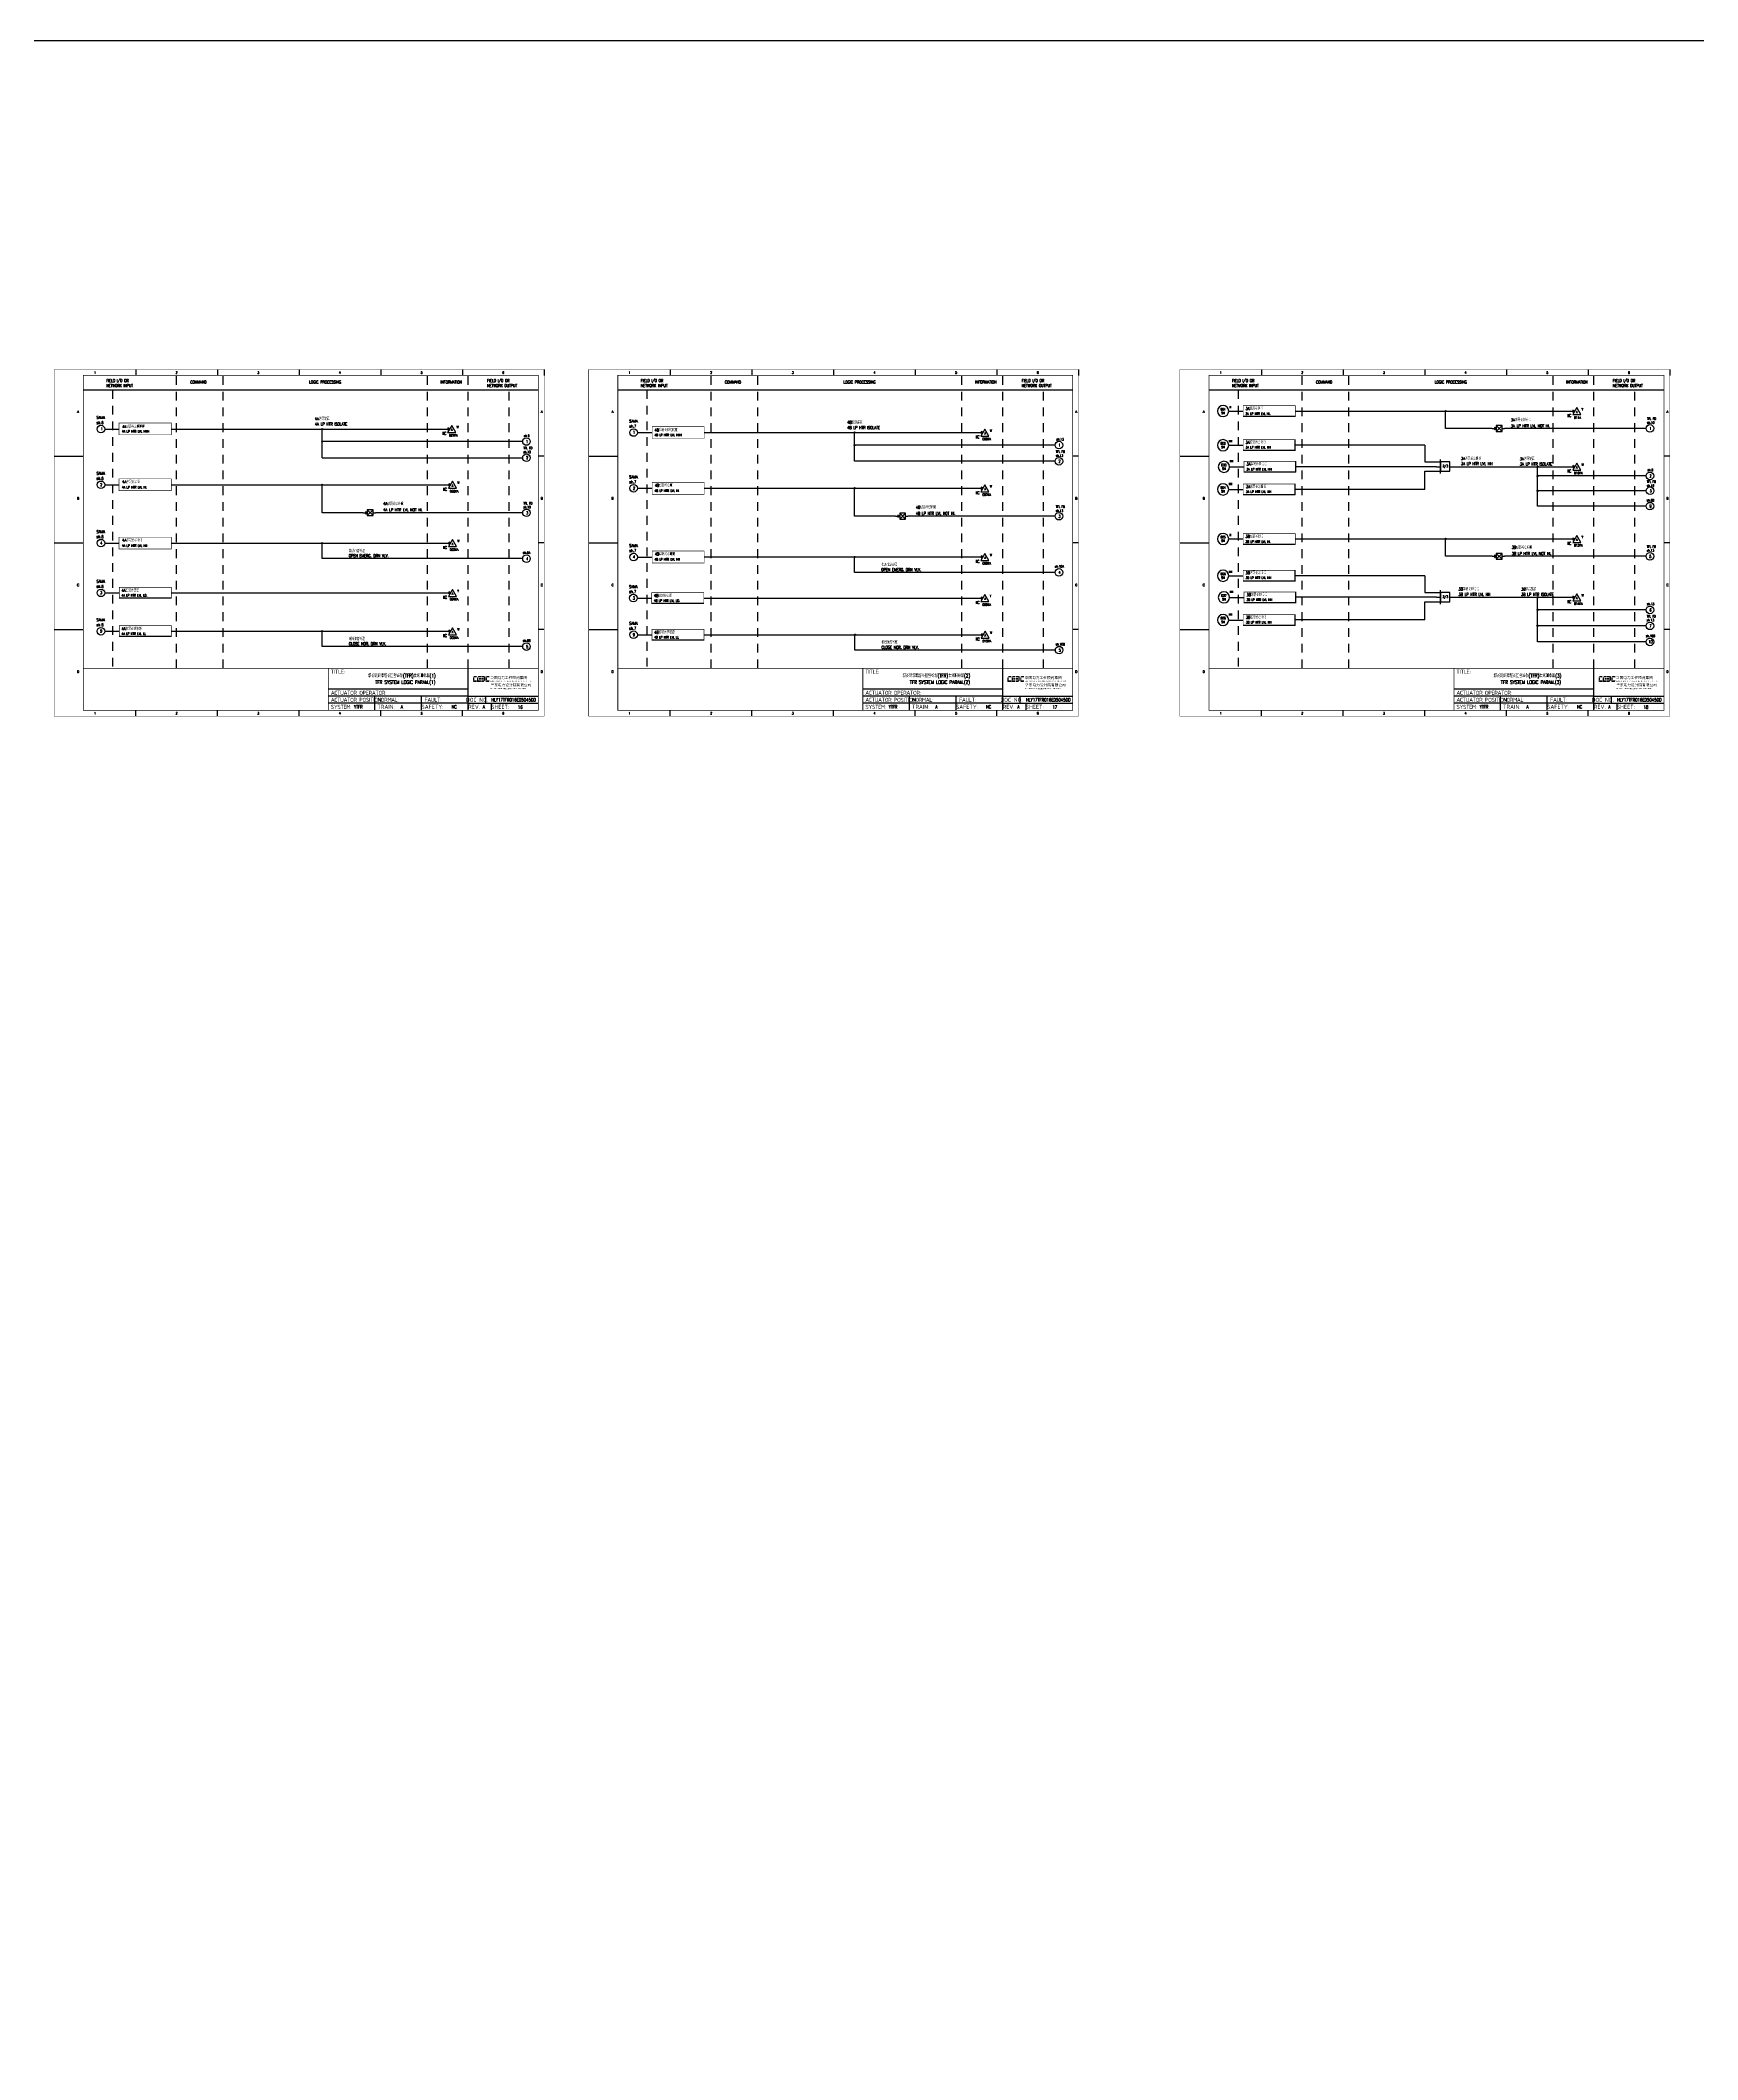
# Model space of a CAD drawing. Header units: millimetres. Extents: x 5560 to 16471, y 4607 to 8234.
# Drawn here: x 12106 to 13526, y 6338 to 8068 of the extents above; entities that cross this region are included whole.
import ezdxf
from ezdxf.enums import TextEntityAlignment as Align

# ---------------------------------------------------------------- set-up
doc = ezdxf.new("R2010")
doc.units = ezdxf.units.MM
doc.linetypes.add('DASHED', pattern=[0.75, 0.5, -0.25])
doc.linetypes.add('JIS_02_0.7', pattern=[1.35, 0.75, -0.6])
for name, color, linetype in [('BLOCK', 7, 'Continuous'), ('BORDER', 1, 'Continuous'), ('INSTRUMENT', 4, 'Continuous'), ('MLINE', 6, 'Continuous'), ('TITLE', 1, 'Continuous'), ('TK', 7, 'Continuous'), ('图框_外框线', 7, 'Continuous'), ('图框_标题栏文字', 6, 'Continuous')]:
    doc.layers.add(name, color=color, linetype=linetype)
doc.styles.add('DANIEL', font='COMPLEX', dxfattribs={"width": 0.7, "bigfont": 'GVFS'})
doc.styles.add('ecepdi', font='simhei.ttf', dxfattribs={"width": 0.9})
doc.styles.get("Standard").update_dxf_attribs({"font": 'romans.shx', "width": 0.7, "bigfont": '@0hztxta.shx'})
doc.styles.add('工程字', font='gbenor.shx', dxfattribs={"bigfont": 'gbcbig.shx'})

# ---------------------------------------------------------------- blocks, each defined once
blk = doc.blocks.new('INS00')
at = {"layer": 'INSTRUMENT', "color": 0}
blk.add_lwpolyline([(6, 0, 1), (-6, 0, 1)], format="xyb", close=True, dxfattribs=at)
at = {"layer": 'INSTRUMENT', "flags": 1}
for tag, p in [('INSNAM', (0, 9)), ('INSDGN', (0, -9)), ('INSSUP', (0, -15)), ('INSMAN', (0, -18)), ('INSREM', (0, -21)), ('INSTYP', (0, -12))]:
    blk.add_attdef(tag, text='', height=3, dxfattribs=at).set_placement(p, align=Align.TOP_CENTER)
at = {"layer": 'INSTRUMENT', "width": 0.7}
for tag, p in [('INSIDE', (0, 2)), ('INSSYS', (0, -2))]:
    blk.add_attdef(tag, text='', height=2.5, dxfattribs=at).set_placement(p, align=Align.MIDDLE)
for tag, p in [('INSHH', (6, 3.5)), ('INSL', (6, -3)), ('INSLL', (6, -6))]:
    blk.add_attdef(tag, p, '', height=2.5, dxfattribs=at)
at = {"layer": 'INSTRUMENT', "linetype": 'DASHED', "width": 0.7}
blk.add_attdef('INSH', (6, 0.5), '', height=2.5, dxfattribs=at)
blk = doc.blocks.new('A$C1E0003F3')
h = blk.add_hatch(color=152)
edge = h.paths.add_edge_path()
edge.add_ellipse((5.2, 4.4), major_axis=(0, 0.211), ratio=0.769231, start_angle=-90, end_angle=0)
edge.add_line((5.2, 4.6), (3.2, 4.6))
edge.add_line((3.2, 4.6), (2.1, 3.4))
edge.add_line((2.1, 3.4), (5.3, 3.4))
edge.add_line((5.3, 3.4), (5.3, 4.4))
h.paths.add_polyline_path([(3.2, 3.2), (2.1, 3.2), (2.1, -0.4), (3.2, 0.9)])
edge = h.paths.add_edge_path()
edge.add_line((5.3, 0.8), (3.3, 0.8))
edge.add_line((3.3, 0.8), (2.1, -0.5))
edge.add_line((2.1, -0.5), (5.2, -0.5))
edge.add_ellipse((5.2, -0.3), major_axis=(0, 0.211), ratio=0.769231, start_angle=180, end_angle=270)
edge.add_line((5.3, -0.3), (5.3, 0.8))
h = blk.add_hatch(color=152)
edge = h.paths.add_edge_path()
edge.add_ellipse((8.8, 4.4), major_axis=(0, 0.211), ratio=0.769231, start_angle=-90, end_angle=0)
edge.add_line((8.8, 4.6), (6.8, 4.6))
edge.add_line((6.8, 4.6), (5.7, 3.4))
edge.add_line((5.7, 3.4), (8.9, 3.4))
edge.add_line((8.9, 3.4), (8.9, 4.4))
h.paths.add_polyline_path([(6.8, 3.2), (5.7, 3.2), (5.7, -0.4), (6.8, 0.9)])
edge = h.paths.add_edge_path()
edge.add_ellipse((8.8, 2.5), major_axis=(0, 0.211), ratio=0.769231, start_angle=-90, end_angle=0)
edge.add_line((8.8, 2.7), (7.2, 2.7))
edge.add_line((7.2, 2.7), (7.2, 1.4))
edge.add_line((7.2, 1.4), (8.8, 1.4))
edge.add_ellipse((8.8, 1.7), major_axis=(0, 0.211), ratio=0.769231, start_angle=180, end_angle=270)
edge.add_line((8.9, 1.7), (8.9, 2.5))
edge = h.paths.add_edge_path()
edge.add_line((8.9, 0.8), (6.9, 0.8))
edge.add_line((6.9, 0.8), (5.7, -0.5))
edge.add_line((5.7, -0.5), (8.8, -0.5))
edge.add_ellipse((8.8, -0.3), major_axis=(0, 0.211), ratio=0.769231, start_angle=180, end_angle=270)
edge.add_line((8.9, -0.3), (8.9, 0.8))
h = blk.add_hatch(color=1)
edge = h.paths.add_edge_path()
edge.add_line((12.5, 4.6), (9.5, 4.6))
edge.add_ellipse((9.5, 4.4), major_axis=(0, 0.211), ratio=0.769231, start_angle=0, end_angle=90)
edge.add_line((9.3, 4.4), (9.3, 3.4))
edge.add_line((9.3, 3.4), (11.3, 3.4))
edge.add_line((11.3, 3.4), (12.5, 4.6))
h.paths.add_polyline_path([(12.6, 4.6), (11.4, 3.2), (11.4, 0.9), (12.6, 0.9)])
edge = h.paths.add_edge_path()
edge.add_line((11, 2.7), (9.5, 2.7))
edge.add_ellipse((9.5, 2.5), major_axis=(0, 0.211), ratio=0.769231, start_angle=0, end_angle=90)
edge.add_line((9.3, 2.5), (9.3, 1.7))
edge.add_ellipse((9.5, 1.7), major_axis=(0, 0.211), ratio=0.769231, start_angle=90, end_angle=180)
edge.add_line((9.5, 1.4), (11, 1.4))
edge.add_line((11, 1.4), (11, 2.7))
h = blk.add_hatch(color=1)
edge = h.paths.add_edge_path()
edge.add_line((12.6, 0.8), (9.3, 0.8))
edge.add_line((9.3, 0.8), (9.3, -0.3))
edge.add_ellipse((9.5, -0.3), major_axis=(0, 0.211), ratio=0.769231, start_angle=90, end_angle=180)
edge.add_line((9.5, -0.5), (11.4, -0.5))
edge.add_line((11.4, -0.5), (12.6, 0.8))
h = blk.add_hatch(color=152)
edge = h.paths.add_edge_path()
edge.add_ellipse((16.1, 4.4), major_axis=(0, 0.211), ratio=0.769231, start_angle=-90, end_angle=0)
edge.add_line((16.1, 4.6), (14.1, 4.6))
edge.add_line((14.1, 4.6), (13, 3.4))
edge.add_line((13, 3.4), (16.3, 3.4))
edge.add_line((16.3, 3.4), (16.3, 4.4))
h.paths.add_polyline_path([(14.1, 3.2), (13, 3.2), (13, -0.4), (14.1, 0.9)])
edge = h.paths.add_edge_path()
edge.add_line((16.3, 0.8), (14.2, 0.8))
edge.add_line((14.2, 0.8), (13, -0.5))
edge.add_line((13, -0.5), (16, -0.5))
edge.add_ellipse((16, -0.1), major_axis=(0, 0.316), ratio=0.769231, start_angle=180, end_angle=270)
edge.add_line((16.3, -0.1), (16.3, 0.8))
at = {"layer": 'TITLE', "color": 7, "style": 'ecepdi'}
for s, p in [('中', (16.9, 1.9)), ('国', (20.1, 2)), ('电', (23.2, 2)), ('力', (26.4, 2)), ('工', (29.5, 1.9)), ('程', (32.7, 2)), ('顾', (35.9, 2)), ('问', (39.1, 1.9)), ('集', (42.3, 2)), ('团', (45.4, 2)), ('华', (17.2, -4.3)), ('东', (20.4, -4.3)), ('电', (23.6, -4.3)), ('力', (26.7, -4.3)), ('设', (29.9, -4.3)), ('计', (33.1, -4.3)), ('院', (36.3, -4.3)), ('有', (39.4, -4.3)), ('限', (42.6, -4.3)), ('公', (45.8, -4.4)), ('司', (48.9, -4.3))]:
    blk.add_text(s, height=2.2, dxfattribs=at).set_placement(p)
at = {"layer": 'TITLE', "color": 7, "style": 'ecepdi', "width": 0.975}
for s, p in [('E', (17.6, 0)), ('A', (18.3, 0)), ('S', (19, 0)), ('T', (19.7, 0)), ('C', (21.1, 0.1)), ('H', (21.8, 0.1)), ('I', (22.5, 0.1)), ('N', (23.2, 0.1)), ('A', (23.9, 0.1)), ('E', (25.4, 0.1)), ('L', (26.1, 0.1)), ('E', (26.8, 0.1)), ('C', (27.5, 0.1)), ('T', (28.2, 0.1)), ('R', (28.9, 0.1)), ('I', (29.6, 0.1)), ('C', (30.3, 0.1)), ('P', (31.6, 0.1)), ('O', (32.3, 0.1)), ('W', (33, 0.1)), ('E', (33.7, 0.1)), ('R', (34.4, 0.1)), ('D', (35.8, 0.1)), ('E', (36.5, 0.1)), ('S', (37.2, 0.1)), ('I', (37.9, 0.1)), ('G', (38.7, 0.1)), ('N', (39.4, 0.1)), ('I', (40.7, 0.1)), ('N', (41.4, 0.1)), ('S', (42.1, 0.1)), ('T', (42.8, 0.1)), ('I', (43.5, 0.1)), ('T', (44.2, 0.1)), ('U', (44.9, 0.1)), ('T', (45.6, 0.1)), ('E', (46.3, 0.1)), ('C', (47.8, 0.1)), ('O', (48.5, 0.1)), ('L', (50.6, 0.1)), ('T', (51.3, 0.1)), ('D', (52, 0.1)), ('OF', (18, -6.2)), ('O', (17.7, -6.2)), ('F', (18.4, -6.2)), ('C', (19.8, -6.2)), ('H', (20.5, -6.2)), ('I', (21.2, -6.2)), ('N', (21.9, -6.2)), ('A', (22.6, -6.2)), ('P', (24, -6.2)), ('O', (24.7, -6.2)), ('W', (25.4, -6.2)), ('E', (26.1, -6.2)), ('R', (26.8, -6.2)), ('E', (28.2, -6.2)), ('N', (28.9, -6.3)), ('G', (29.6, -6.3)), ('I', (30.3, -6.3)), ('N', (31, -6.3)), ('E', (31.7, -6.3)), ('E', (32.4, -6.3)), ('R', (33.1, -6.2)), ('I', (33.8, -6.2)), ('N', (34.5, -6.3)), ('G', (35.2, -6.2)), ('C', (36.6, -6.2)), ('O', (37.3, -6.2)), ('N', (38, -6.2)), ('S', (38.7, -6.2)), ('U', (39.4, -6.2)), ('L', (40.1, -6.2)), ('T', (40.8, -6.2)), ('I', (41.5, -6.2)), ('N', (42.2, -6.2)), ('G', (42.9, -6.2)), ('G', (44.3, -6.2)), ('R', (45, -6.2)), ('O', (45.7, -6.2)), ('U', (46.4, -6.2)), ('P', (47.1, -6.2)), ('.', (49.2, 0.1)), (',', (49.9, 0.1)), ('.', (52.7, 0.1))]:
    blk.add_text(s, height=1, dxfattribs=at).set_placement(p, align=Align.MIDDLE_CENTER)
blk = doc.blocks.new('A$C57484896')
for p, q in [((70, 297), (70, 292)), ((140, 297), (140, 292)), ((210, 297), (210, 292)), ((280, 297), (280, 292)), ((350, 297), (350, 292)), ((420, 297), (420, 292)), ((0, 222.8), (25, 222.8)), ((420, 222.8), (415, 222.8)), ((0, 148.5), (25, 148.5)), ((420, 148.5), (415, 148.5)), ((0, 74.2), (25, 74.2)), ((420, 74.2), (415, 74.2)), ((70, 0), (70, 5)), ((140, 0), (140, 5)), ((210, 0), (210, 5)), ((280, 0), (280, 5)), ((350, 0), (350, 5))]:
    blk.add_line(p, q)
at = {"layer": 'MLINE'}
blk.add_line((25, 279.6), (415, 279.6), dxfattribs=at)
at = {"layer": 'MLINE', "linetype": 'JIS_02_0.7', "ltscale": 10}
for p, q in [((50, 279.6), (50, 41)), ((105, 41), (105, 292)), ((145, 41), (145, 292)), ((320, 41), (320, 292)), ((355, 41), (355, 292)), ((390, 41), (390, 279.6))]:
    blk.add_line(p, q, dxfattribs=at)
at = {"layer": '图框_外框线'}
for p, q in [((355, 5), (355, 41)), ((355, 23), (235, 23)), ((355, 17), (235, 17)), ((355, 11), (235, 11)), ((355, 11), (235, 11)), ((275, 11), (275, 17)), ((275, 5), (275, 11)), ((315, 11), (315, 17)), ((315, 5), (315, 11)), ((355, 17), (415, 17)), ((355, 11), (415, 11)), ((370, 11), (370, 17)), ((375, 5), (375, 11))]:
    blk.add_line(p, q, dxfattribs=at)
for points, const_width in [([(0, 0), (420, 0), (420, 297), (0, 297)], 0.3), ([(25, 5), (415, 5), (415, 292), (25, 292)], 0.6)]:
    blk.add_lwpolyline(points, close=True, dxfattribs=dict(at, const_width=const_width))
at = {"layer": '图框_外框线', "const_width": 0.6}
blk.add_lwpolyline([(235, 41), (25, 41)], dxfattribs=at)
at = {"layer": '图框_外框线'}
blk.add_lwpolyline([(415, 41, 0.6, 0.6, 0), (235, 41, 0.6, 0.6, 0), (235, 5, 0, 0, 0)], format="xyseb", dxfattribs=at)
blk.add_blockref('A$C1E0003F3', (356.9, 29.9))
at = {"layer": 'MLINE', "char_height": 2.5, "width": 31.896, "attachment_point": 1}
for s, insert in [('FIELD I/O OR', (44.7, 288.9)), ('NETWORK INPUT', (44.7, 284.6)), ('COMMAND', (116.7, 287.6)), ('LOGIC PROCESSING', (218.5, 287.6)), ('INFORMATION', (331.2, 287.6)), ('FIELD I/O OR', (371.2, 288.9)), ('NETWORK OUTPUT', (371.2, 284.6))]:
    blk.add_mtext(s, dxfattribs=dict(at, insert=insert))
at = {"layer": 'TK', "color": 3}
for s, p in [('1', (35, 294.5)), ('2', (105, 294.5)), ('3', (175, 294.5)), ('4', (245, 294.5)), ('5', (315, 294.5)), ('6', (385, 294.5)), ('1', (35, 2.5)), ('2', (105, 2.5)), ('3', (175, 2.5)), ('4', (245, 2.5)), ('5', (315, 2.5)), ('6', (385, 2.5))]:
    blk.add_text(s, height=2, dxfattribs=at).set_placement(p, align=Align.MIDDLE)
for s, p in [('A', (20.5, 259.9)), ('A', (418, 259.9)), ('B', (20.5, 185.6)), ('B', (418, 185.6)), ('C', (20.5, 111.4)), ('C', (418, 111.4)), ('D', (20.5, 37.1)), ('D', (418, 37.1))]:
    blk.add_text(s, height=2, dxfattribs=at).set_placement(p, align=Align.CENTER)
at = {"layer": '图框_标题栏文字', "char_height": 3.5, "style": '工程字'}
for s, insert, width, attachment_point in [('{\\T0.9; TITLE:}', (234.9, 38.1), 14.225, 4), ('{\\T0.9; ACTUATOR OPERATOR:}', (235, 20), 40, 4), ('{\\T0.9; ACTUATOR POSITION}', (235, 14), 45, 4), ('{\\T0.9; SYSTEM:}', (235, 8), 17.953, 4), ('{\\T0.9; }TRAIN: ', (275, 8), 17.664, 4), ('{\\T0.9; NORMAL:}', (275, 14), 18.256, 4), ('SAFETY:', (324.3, 8), 22.399, 5), ('{\\T0.9; FAULT:}', (315.4, 14), 15, 4), ('DOC NO.', (362.5, 14), 15, 5), ('REV.', (360, 8), 10, 5), ('SHEET:', (382.4, 8), 20, 5)]:
    blk.add_mtext(s, dxfattribs=dict(at, insert=insert, width=width, attachment_point=attachment_point))

msp = doc.modelspace()

# ---------------------------------------------------------------- hatches: boundary and pattern name
for points in [[(12456.8, 7735.1), (12455.3, 7736), (12455.3, 7734.3)], [(13421.1, 7750.5), (13419.6, 7751.3), (13419.6, 7749.6)], [(12913.9, 7732.1), (12912.4, 7733), (12912.4, 7731.3)], [(13421.1, 7702.8), (13419.6, 7703.7), (13419.6, 7702)], [(12457.4, 7687.3), (12455.9, 7688.1), (12455.9, 7686.4)], [(12913.9, 7684.3), (12912.4, 7685.2), (12912.4, 7683.4)], [(12457.4, 7637.3), (12455.9, 7638.2), (12455.9, 7636.5)], [(13421.1, 7640.9), (13419.6, 7641.7), (13419.6, 7640)], [(12913.9, 7625.5), (12912.4, 7626.3), (12912.4, 7624.6)], [(12457.4, 7594.7), (12455.9, 7595.6), (12455.9, 7593.9)], [(12913.9, 7590.2), (12912.4, 7591.1), (12912.4, 7589.4)], [(13421.1, 7590.9), (13419.6, 7591.8), (13419.6, 7590)], [(12457.4, 7561.8), (12455.9, 7562.7), (12455.9, 7561)], [(12914, 7558.8), (12912.5, 7559.7), (12912.5, 7557.9)]]:
    msp.add_hatch(color=256).paths.add_polyline_path(points)
h = msp.add_hatch(color=256)
edge = h.paths.add_edge_path()
edge.add_arc((13310.5, 7750.4), 0.55, 0, 360)
h = msp.add_hatch(color=256)
edge = h.paths.add_edge_path()
edge.add_arc((12347.5, 7735.1), 0.55, 0, 360)
h = msp.add_hatch(color=256)
edge = h.paths.add_edge_path()
edge.add_arc((12347.5, 7724.4), 0.55, 0, 360)
h = msp.add_hatch(color=256)
edge = h.paths.add_edge_path()
edge.add_arc((12803.9, 7732.1), 0.55, 0, 360)
h = msp.add_hatch(color=256)
edge = h.paths.add_edge_path()
edge.add_arc((12803.9, 7721.3), 0.55, 0, 360)
h = msp.add_hatch(color=256)
edge = h.paths.add_edge_path()
edge.add_arc((13389.3, 7702.8), 0.55, 0, 360)
h = msp.add_hatch(color=256)
edge = h.paths.add_edge_path()
edge.add_arc((12347.5, 7687.3), 0.55, 0, 360)
h = msp.add_hatch(color=256)
edge = h.paths.add_edge_path()
edge.add_arc((12803.9, 7684.3), 0.55, 0, 360)
h = msp.add_hatch(color=256)
edge = h.paths.add_edge_path()
edge.add_arc((13389.4, 7694.9), 0.55, 0, 360)
h = msp.add_hatch(color=256)
edge = h.paths.add_edge_path()
edge.add_arc((13389.4, 7682.2), 0.55, 0, 360)
h = msp.add_hatch(color=256)
edge = h.paths.add_edge_path()
edge.add_arc((12347.5, 7637.3), 0.55, 0, 360)
h = msp.add_hatch(color=256)
edge = h.paths.add_edge_path()
edge.add_arc((13310.5, 7640.9), 0.55, 0, 360)
h = msp.add_hatch(color=256)
edge = h.paths.add_edge_path()
edge.add_arc((12803.9, 7625.4), 0.55, 0, 360)
h = msp.add_hatch(color=256)
edge = h.paths.add_edge_path()
edge.add_arc((13389.4, 7590.9), 0.55, 0, 360)
h = msp.add_hatch(color=256)
edge = h.paths.add_edge_path()
edge.add_arc((13389.4, 7580.1), 0.55, 0, 360)
h = msp.add_hatch(color=256)
edge = h.paths.add_edge_path()
edge.add_arc((13389.3, 7566.5), 0.55, 0, 360)
h = msp.add_hatch(color=256)
edge = h.paths.add_edge_path()
edge.add_arc((12347.5, 7561.8), 0.55, 0, 360)
h = msp.add_hatch(color=256)
edge = h.paths.add_edge_path()
edge.add_arc((12804.1, 7558.8), 0.55, 0, 360)
at = {"layer": 'BORDER'}
for points in [[(13353.8, 7735.6), (13352.3, 7736.5), (13352.3, 7734.7)], [(12386.1, 7663.4), (12384.6, 7664.2), (12384.6, 7662.5)], [(12842.5, 7660.4), (12841, 7661.2), (12841, 7659.5)], [(13353.8, 7626), (13352.3, 7626.9), (13352.3, 7625.1)]]:
    msp.add_hatch(color=256, dxfattribs=at).paths.add_polyline_path(points)

# ---------------------------------------------------------------- linework, layer by layer
for p, q in [((13124.5, 7750.5), (13136.9, 7750.5)), ((13181.6, 7745.8), (13136.9, 7745.8)), ((13181.6, 7750.5), (13419.6, 7750.5)), ((13310.5, 7735.6), (13310.5, 7750.5)), ((12161, 7735.1), (12173.4, 7735.1)), ((12218.5, 7735.1), (12455.3, 7735.1)), ((12347.4, 7710.5), (12347.4, 7735.1)), ((12426.3, 7724.4), (12347.4, 7724.4)), ((12519.4, 7724.4), (12426.3, 7724.4)), ((12617.7, 7732.1), (12630.1, 7732.1)), ((12674.9, 7732.1), (12913.9, 7732.1)), ((12803.9, 7707.5), (12803.9, 7732.1)), ((12882.7, 7721.4), (12803.9, 7721.4)), ((12975.8, 7721.4), (12882.7, 7721.4)), ((13124.5, 7721.2), (13136.9, 7721.2)), ((13181.6, 7716.6), (13181.6, 7725.9)), ((13292.7, 7721.3), (13181.6, 7721.3)), ((13292.7, 7721.3), (13292.7, 7706.9)), ((13350.3, 7735.6), (13310.5, 7735.6)), ((13482.4, 7735.6), (13360.8, 7735.6)), ((12347.4, 7710.5), (12519.4, 7710.5)), ((12882.7, 7707.5), (12803.9, 7707.5)), ((12975.8, 7707.5), (12882.7, 7707.5)), ((13125.2, 7702.7), (13137.6, 7702.7)), ((13181.6, 7716.6), (13136.9, 7716.6)), ((13182.2, 7698.1), (13182.2, 7707.4)), ((13302.7, 7702.8), (13182.2, 7702.8)), ((13292.7, 7706.9), (13302.7, 7706.9)), ((13318.2, 7702.8), (13419.6, 7702.8)), ((13389.3, 7669), (13389.3, 7702.8)), ((12161, 7687.3), (12173.4, 7687.3)), ((12218.5, 7687.3), (12414.2, 7687.3)), ((12347.4, 7675.9), (12347.5, 7687.3)), ((12414.2, 7687.3), (12455.9, 7687.3)), ((12617.7, 7684.3), (12630.1, 7684.3)), ((12674.9, 7684.3), (12870.6, 7684.3)), ((12803.9, 7672.9), (12803.9, 7684.3)), ((12870.6, 7684.3), (12912.4, 7684.3)), ((13182.2, 7698.1), (13137.6, 7698.1)), ((13181.6, 7678.7), (13181.6, 7688)), ((13292.6, 7683.4), (13292.6, 7698.9)), ((13292.6, 7698.9), (13302.7, 7698.9)), ((13482.4, 7694.9), (13389.3, 7694.9)), ((12347.4, 7663.4), (12347.4, 7675.9)), ((12803.9, 7660.4), (12803.9, 7672.9)), ((13124.5, 7683.3), (13136.9, 7683.3)), ((13181.6, 7678.7), (13136.9, 7678.7)), ((13292.6, 7683.4), (13181.6, 7683.4)), ((13482.4, 7669), (13389.3, 7669)), ((13482.4, 7682.2), (13389.4, 7682.2)), ((12376.7, 7663.4), (12347.4, 7663.4)), ((12382.5, 7663.4), (12376.7, 7663.4)), ((12519.4, 7663.4), (12393.1, 7663.4)), ((12833.1, 7660.4), (12803.9, 7660.4)), ((12838.9, 7660.4), (12833.1, 7660.4)), ((12975.8, 7660.4), (12849.5, 7660.4)), ((12161, 7637.3), (12173.4, 7637.3)), ((12218.1, 7637.3), (12455.9, 7637.3)), ((12347.4, 7624.1), (12347.4, 7637.3)), ((13124.5, 7640.9), (13136.9, 7640.9)), ((13181.6, 7636.2), (13136.9, 7636.2)), ((13181.6, 7640.9), (13419.6, 7640.9)), ((13310.5, 7626), (13310.5, 7640.9)), ((12519.4, 7624.1), (12347.4, 7624.1)), ((12617.7, 7625.4), (12630.1, 7625.4)), ((12674.9, 7625.5), (12912.4, 7625.5)), ((12803.9, 7612.2), (12803.9, 7625.5)), ((13350.3, 7626), (13310.5, 7626)), ((13482.4, 7626), (13360.8, 7626)), ((12882.7, 7612.2), (12803.9, 7612.2)), ((12975.8, 7612.2), (12882.7, 7612.2)), ((13124.5, 7609.3), (13136.9, 7609.3)), ((13181.6, 7604.6), (13136.9, 7604.6)), ((13181.6, 7604.6), (13181.6, 7614)), ((13292.7, 7609.4), (13181.6, 7609.4)), ((13292.7, 7609.4), (13292.7, 7594.9)), ((12161.1, 7594.7), (12173.5, 7594.7)), ((12218.1, 7590.1), (12173.5, 7590.1)), ((12218.1, 7594.7), (12455.9, 7594.7)), ((12617.5, 7590.2), (12629.9, 7590.2)), ((12674.6, 7585.6), (12629.9, 7585.6)), ((12674.6, 7590.2), (12912.4, 7590.2)), ((13125.2, 7590.8), (13137.6, 7590.8)), ((13182.2, 7586.1), (13137.6, 7586.1)), ((13182.2, 7586.1), (13182.2, 7595.5)), ((13302.7, 7590.9), (13182.2, 7590.9)), ((13292.6, 7571.5), (13292.6, 7586.9)), ((13292.6, 7586.9), (13302.7, 7586.9)), ((13292.7, 7594.9), (13302.7, 7594.9)), ((13318.2, 7590.9), (13419.6, 7590.9)), ((13389.3, 7552.6), (13389.3, 7590.9)), ((13124.5, 7571.4), (13136.9, 7571.4)), ((13181.6, 7566.7), (13136.9, 7566.7)), ((13181.6, 7566.7), (13181.6, 7576.1)), ((13292.6, 7571.5), (13181.6, 7571.5)), ((13482.4, 7580.2), (13389.3, 7580.2)), ((13482.4, 7566.5), (13389.3, 7566.5)), ((12161.1, 7561.8), (12173.5, 7561.8)), ((12218.1, 7557.2), (12173.5, 7557.2)), ((12218.1, 7561.8), (12455.9, 7561.8)), ((12347.4, 7548.6), (12347.4, 7561.9)), ((12519.4, 7548.6), (12347.4, 7548.6)), ((12617.7, 7558.8), (12630.1, 7558.8)), ((12674.7, 7554.1), (12630.1, 7554.1)), ((12674.7, 7558.8), (12912.5, 7558.8)), ((12804, 7545.6), (12804, 7558.9)), ((13482.4, 7552.6), (13389.3, 7552.6)), ((12975.9, 7545.6), (12804, 7545.6))]:
    msp.add_line(p, q)
at = {"color": 1}
for p, q in [((13306.2, 7696.9), (13306.2, 7708.9)), ((13314.2, 7702.8), (13318.2, 7702.8)), ((13306.2, 7584.9), (13306.2, 7596.9)), ((13314.2, 7590.9), (13318.2, 7590.9))]:
    msp.add_line(p, q, dxfattribs=at)
for points in [[(7160.9, 8068.2), (15337, 8068.2), (15337, 4606.9), (7160.9, 4606.9)], [(12456.8, 7735.1), (12455.3, 7736), (12455.3, 7734.3)], [(13421.1, 7750.5), (13419.6, 7751.3), (13419.6, 7749.6)], [(12913.9, 7732.1), (12912.4, 7733), (12912.4, 7731.3)], [(13421.1, 7702.8), (13419.6, 7703.7), (13419.6, 7702)], [(12457.4, 7687.3), (12455.9, 7688.1), (12455.9, 7686.4)], [(12913.9, 7684.3), (12912.4, 7685.2), (12912.4, 7683.4)], [(12457.4, 7637.3), (12455.9, 7638.2), (12455.9, 7636.5)], [(13421.1, 7640.9), (13419.6, 7641.7), (13419.6, 7640)], [(12913.9, 7625.5), (12912.4, 7626.3), (12912.4, 7624.6)], [(12457.4, 7594.7), (12455.9, 7595.6), (12455.9, 7593.9)], [(12913.9, 7590.2), (12912.4, 7591.1), (12912.4, 7589.4)], [(13421.1, 7590.9), (13419.6, 7591.8), (13419.6, 7590)], [(12457.4, 7561.8), (12455.9, 7562.7), (12455.9, 7561)], [(12914, 7558.8), (12912.5, 7559.7), (12912.5, 7557.9)]]:
    msp.add_lwpolyline(points, close=True)
at = {"const_width": 0.5}
for points in [[(13136.9, 7755.1), (13181.6, 7755.1), (13181.6, 7745.8), (13136.9, 7745.8), (13136.9, 7755.1)], [(12173.4, 7740.2), (12218.1, 7740.2), (12218.1, 7730.1), (12173.4, 7730.1), (12173.4, 7740.2)], [(12630.3, 7737.2), (12674.9, 7737.2), (12674.9, 7727), (12630.3, 7727), (12630.3, 7737.2)], [(13136.9, 7725.9), (13181.6, 7725.9), (13181.6, 7716.6), (13136.9, 7716.6), (13136.9, 7725.9)], [(13137.6, 7707.4), (13182.2, 7707.4), (13182.2, 7698.1), (13137.6, 7698.1), (13137.6, 7707.4)], [(12173.4, 7692.4), (12218.1, 7692.4), (12218.1, 7682.2), (12173.4, 7682.2), (12173.4, 7692.4)], [(12630.3, 7689.4), (12674.9, 7689.4), (12674.9, 7679.2), (12630.3, 7679.2), (12630.3, 7689.4)], [(13136.9, 7688), (13181.6, 7688), (13181.6, 7678.7), (13136.9, 7678.7), (13136.9, 7688)], [(12173.4, 7642.4), (12218.1, 7642.4), (12218.1, 7632.2), (12173.4, 7632.2), (12173.4, 7642.4)], [(13136.9, 7645.5), (13181.6, 7645.5), (13181.6, 7636.2), (13136.9, 7636.2), (13136.9, 7645.5)], [(12630.3, 7630.5), (12674.9, 7630.5), (12674.9, 7620.3), (12630.3, 7620.3), (12630.3, 7630.5)], [(12173.5, 7599.4), (12218.1, 7599.4), (12218.1, 7590.1), (12173.5, 7590.1), (12173.5, 7599.4)], [(13136.9, 7614), (13181.6, 7614), (13181.6, 7604.6), (13136.9, 7604.6), (13136.9, 7614)], [(12629.9, 7594.9), (12674.6, 7594.9), (12674.6, 7585.6), (12629.9, 7585.6), (12629.9, 7594.9)], [(13137.6, 7595.5), (13182.2, 7595.5), (13182.2, 7586.1), (13137.6, 7586.1), (13137.6, 7595.5)], [(12173.5, 7566.5), (12218.1, 7566.5), (12218.1, 7557.2), (12173.5, 7557.2), (12173.5, 7566.5)], [(12630.1, 7563.5), (12674.7, 7563.5), (12674.7, 7554.1), (12630.1, 7554.1), (12630.1, 7563.5)], [(13136.9, 7576.1), (13181.6, 7576.1), (13181.6, 7566.7), (13136.9, 7566.7), (13136.9, 7576.1)]]:
    msp.add_lwpolyline(points, dxfattribs=at)
at = {"color": 1}
for points in [[(13426.3, 7747.5), (13422.8, 7753.5), (13419.4, 7747.5)], [(12462, 7732.1), (12458.5, 7738.1), (12455, 7732.1)], [(12919, 7729.1), (12915.6, 7735.1), (12912.1, 7729.1)], [(13306.2, 7698.9), (13314.2, 7698.9), (13314.2, 7706.9), (13306.2, 7706.9)], [(13426.3, 7699.8), (13422.8, 7705.8), (13419.4, 7699.8)], [(12462.6, 7684.3), (12459.2, 7690.3), (12455.7, 7684.3)], [(12919, 7681.3), (12915.6, 7687.3), (12912.1, 7681.3)], [(12462.6, 7634.3), (12459.2, 7640.3), (12455.7, 7634.3)], [(13426.3, 7637.9), (13422.8, 7643.9), (13419.4, 7637.9)], [(12919, 7622.5), (12915.6, 7628.5), (12912.1, 7622.5)], [(12462.6, 7591.7), (12459.2, 7597.7), (12455.7, 7591.7)], [(12919, 7587.2), (12915.6, 7593.2), (12912.1, 7587.2)], [(13306.2, 7586.9), (13314.2, 7586.9), (13314.2, 7594.9), (13306.2, 7594.9)], [(13426.3, 7587.9), (13422.8, 7593.9), (13419.4, 7587.9)], [(12462.6, 7558.8), (12459.2, 7564.8), (12455.7, 7558.8)], [(12919.2, 7555.8), (12915.8, 7561.8), (12912.3, 7555.8)]]:
    msp.add_lwpolyline(points, close=True, dxfattribs=at)
for centre in [(12157.8, 7735.1), (13485.6, 7735.6), (12522.6, 7724.4), (12614.4, 7732.1), (12979, 7721.4), (12522.6, 7710.5), (12979, 7707.5), (12157.8, 7687.3), (12614.4, 7684.3), (13485.6, 7694.9), (13485.7, 7682.2), (13485.6, 7669), (12522.6, 7663.3), (12979, 7660.4), (12157.8, 7637.3), (12522.6, 7624), (12614.4, 7625.4), (12979, 7612.2), (13485.6, 7626), (12157.8, 7594.7), (12614.2, 7590.2), (13485.6, 7580.1), (12157.8, 7561.8), (13485.6, 7566.4), (12522.6, 7548.6), (12614.4, 7558.8), (12979.2, 7545.6), (13485.6, 7552.6)]:
    msp.add_circle(centre, 3.25, dxfattribs=at)
for centre in [(13310.5, 7750.4), (12347.5, 7735.1), (12347.5, 7724.4), (12803.9, 7732.1), (12803.9, 7721.3), (13389.3, 7702.8), (12347.5, 7687.3), (12803.9, 7684.3), (13389.4, 7694.9), (13389.4, 7682.2), (12347.5, 7637.3), (13310.5, 7640.9), (12803.9, 7625.4), (13389.4, 7590.9), (13389.4, 7580.1), (13389.3, 7566.5), (12347.5, 7561.8), (12804.1, 7558.8)]:
    msp.add_circle(centre, 0.55)
at = {"layer": 'BORDER'}
for p, q in [((13353.8, 7738.1), (13358.8, 7733.1)), ((13358.8, 7738.1), (13353.8, 7733.1)), ((13350.3, 7735.6), (13353.8, 7735.6)), ((13358.8, 7735.6), (13360.8, 7735.6)), ((12382.5, 7663.4), (12386.1, 7663.4)), ((12386.1, 7665.9), (12391.1, 7660.9)), ((12391.1, 7665.9), (12386.1, 7660.9)), ((12391.1, 7663.4), (12393.1, 7663.4)), ((12838.9, 7660.4), (12842.5, 7660.4)), ((12842.5, 7662.9), (12847.5, 7657.9)), ((12847.5, 7662.9), (12842.5, 7657.9)), ((12847.5, 7660.4), (12849.5, 7660.4)), ((13350.3, 7626), (13353.8, 7626)), ((13353.8, 7628.5), (13358.8, 7623.5)), ((13358.8, 7628.5), (13353.8, 7623.5)), ((13358.8, 7626), (13360.8, 7626))]:
    msp.add_line(p, q, dxfattribs=at)
for points in [[(13353.8, 7735.6), (13352.3, 7736.5), (13352.3, 7734.7)], [(13358.8, 7738.1), (13353.8, 7738.1), (13353.8, 7733.1), (13358.8, 7733.1)], [(12386.1, 7663.4), (12384.6, 7664.2), (12384.6, 7662.5)], [(12391.1, 7665.9), (12386.1, 7665.9), (12386.1, 7660.9), (12391.1, 7660.9)], [(12842.5, 7660.4), (12841, 7661.2), (12841, 7659.5)], [(12847.5, 7662.9), (12842.5, 7662.9), (12842.5, 7657.9), (12847.5, 7657.9)], [(13353.8, 7626), (13352.3, 7626.9), (13352.3, 7625.1)], [(13358.8, 7628.5), (13353.8, 7628.5), (13353.8, 7623.5), (13358.8, 7623.5)]]:
    msp.add_lwpolyline(points, close=True, dxfattribs=at)
at = {"layer": 'TITLE', "color": 1}
for p, q in [((13302.7, 7706.9), (13306.2, 7706.9)), ((13302.7, 7702.8), (13306.2, 7702.8)), ((13302.7, 7698.9), (13306.2, 7698.9)), ((13302.7, 7594.9), (13306.2, 7594.9)), ((13302.7, 7590.9), (13306.2, 7590.9)), ((13302.7, 7586.9), (13306.2, 7586.9))]:
    msp.add_line(p, q, dxfattribs=at)
for points in [[(13306.2, 7706.9, 0, 0.744, 0), (13304.4, 7706.9, 0.744, 0.744, 0)], [(13306.2, 7702.8, 0, 0.744, 0), (13304.4, 7702.8, 0.744, 0.744, 0)], [(13306.2, 7698.9, 0, 0.744, 0), (13304.4, 7698.9, 0.744, 0.744, 0)], [(13306.2, 7594.9, 0, 0.744, 0), (13304.4, 7594.9, 0.744, 0.744, 0)], [(13306.2, 7590.9, 0, 0.744, 0), (13304.4, 7590.9, 0.744, 0.744, 0)], [(13306.2, 7586.9, 0, 0.744, 0), (13304.4, 7586.9, 0.744, 0.744, 0)]]:
    msp.add_lwpolyline(points, format="xyseb", dxfattribs=at)

# ---------------------------------------------------------------- block references
for p in [(12117.7, 7489), (12575.9, 7489), (13082.6, 7489)]:
    msp.add_blockref('A$C57484896', p)
at = {"layer": 'MLINE', "xscale": 0.7999999999992724, "yscale": 0.7999999999992724, "zscale": 0.8}
for p, values in [((13119.7, 7750.5), {'INSIDE': '001', 'INSSYS': 'SN'}), ((13119.7, 7721.2), {'INSIDE': '002', 'INSSYS': 'SN'}), ((13120.4, 7702.7), {'INSIDE': '003', 'INSSYS': 'SN'}), ((13119.7, 7683.3), {'INSIDE': '004', 'INSSYS': 'SN'}), ((13119.7, 7640.9), {'INSIDE': '005', 'INSSYS': 'SN'}), ((13119.7, 7609.3), {'INSIDE': '006', 'INSSYS': 'SN'}), ((13120.4, 7590.8), {'INSIDE': '007', 'INSSYS': 'SN'}), ((13119.7, 7571.4), {'INSIDE': '008', 'INSSYS': 'SN'})]:
    msp.add_blockref('INS00', p, dxfattribs=at).add_auto_attribs(values)

# ---------------------------------------------------------------- texts
at = {"color": 1, "width": 0.7}
for p in [(13422.9, 7748.8), (12458.6, 7733.5), (12915.7, 7730.5), (13422.9, 7701.2), (12459.3, 7685.6), (12915.7, 7682.7), (12459.3, 7635.7), (13422.9, 7639.2), (12915.7, 7623.8), (12459.3, 7593.1), (12915.7, 7588.6), (13422.9, 7589.3), (12459.3, 7560.2), (12915.8, 7557.2)]:
    msp.add_text('A', height=2, dxfattribs=at).set_placement(p, align=Align.CENTER)
at = {"color": 0, "char_height": 1.8, "width": 73.007, "attachment_point": 1}
for s, insert in [('{\\C4;H}', (13125.3, 7754.8)), ('{\\C4;HH}', (13124.7, 7725.6)), ('{\\C4;HH}', (13125.4, 7708.4)), ('{\\C4;HH}', (13124.6, 7688.9)), ('{\\C4;H}', (13125.3, 7645.2)), ('{\\C4;HH}', (13124.7, 7613.7)), ('{\\C4;HH}', (13125.4, 7596.4)), ('{\\C4;HH}', (13124.6, 7577))]:
    msp.add_mtext(s, dxfattribs=dict(at, insert=insert))
at = {"attachment_point": 1}
for s, insert, char_height, width in [('3A低加水位高', (13138.9, 7753.9), 2.5, 73.007), ('SAMA', (12154, 7746.2), 2.5, 73.007), ('sh.6', (12154, 7741.8), 2.5, 73.007), ('1', (12157.7, 7736.5), 2.5, 73.007), ('4A低加水位高高高', (12175.9, 7738.5), 2.5, 73.007), ('4A低加解列', (12341.2, 7745.1), 2.5, 73.007), ('4A LP HTR ISOLATE', (12341.2, 7740.6), 2.5, 73.007), ('W', (12462.7, 7737.8), 2, 73.007), ('SAMA', (12610.7, 7743.1), 2.5, 73.007), ('sh.7', (12610.7, 7738.8), 2.5, 73.007), ('4B低加解列', (12797.6, 7742.1), 2.5, 73.007), ('4B LP HTR ISOLATE', (12797.6, 7737.6), 2.5, 73.007), ('3A LP HTR LVL HI.', (13138.9, 7749.3), 2, 73.007), ('3A低加水位不高', (13366.4, 7744.2), 2.5, 73.007), ('3A LP HTR LVL NOT HI.', (13366.4, 7739.1), 2.5, 73.007), ('IIC', (13414.8, 7747.9), 2.5, 4.504), ('011A', (13420.6, 7745.9), 2, 73.007), ('Y', (13427, 7753.1), 2, 73.007), ('1', (13485.2, 7736.8), 2.5, 73.007), ('4A LP HTR LVL HHH', (12175.9, 7734), 2, 73.007), ('IIC', (12450.5, 7732.6), 2.5, 4.504), ('001KA', (12456.3, 7730.6), 2, 73.007), ('TFL FD\\Psh.10', (12519.9, 7719.7), 2, 73.007), ('sh.9', (12520.4, 7730.3), 2, 73.007), ('1', (12522.2, 7725.6), 2.5, 73.007), ('1', (12613.9, 7733.5), 2.5, 73.007), ('4B低加水位高高高', (12632.3, 7735.5), 2.5, 73.007), ('4B LP HTR LVL HHH', (12632.3, 7731), 2, 73.007), ('IIC', (12907.6, 7729.6), 2.5, 4.504), ('006KA', (12913.4, 7727.6), 2, 73.007), ('W', (12919.8, 7734.8), 2, 73.007), ('sh.13', (12976.8, 7727.3), 2, 73.007), ('1', (12978.6, 7722.6), 2.5, 73.007), ('3A低加水位高高', (13139, 7725), 2.5, 73.007), ('3A LP HTR LVL HH', (13139, 7720.5), 2, 73.007), ('2', (12522.2, 7711.7), 2.5, 73.007), ('2', (12978.6, 7708.7), 2.5, 73.007), ('3A LP HTR LVL HH', (13139.8, 7701.7), 2, 73.007), ('3A低加水位高高', (13139.8, 7706.3), 2.5, 73.007), ('3A低加水位高高', (13323.6, 7711.1), 2.5, 73.007), ('3A LP HTR LVL HH', (13323.6, 7706.6), 2.5, 73.007), ('3A低加解列', (13374.1, 7710.8), 2.5, 73.007), ('3A LP HTR ISOLATE', (13374.1, 7706.3), 2.5, 73.007), ('W', (13427, 7705.5), 2, 73.007), ('SAMA', (12154, 7698.3), 2.5, 73.007), ('sh.6', (12154, 7694), 2.5, 73.007), ('2', (12157.1, 7688.6), 2.5, 73.007), ('4A LP HTR LVL HI.', (12175.9, 7686.2), 2, 73.007), ('4A低加水位高', (12176.1, 7691.1), 2.5, 73.007), ('IIC', (12451.1, 7684.7), 2.5, 4.504), ('W', (12463.4, 7690), 2, 73.007), ('SAMA', (12610.7, 7695.3), 2.5, 73.007), ('sh.7', (12610.7, 7691), 2.5, 73.007), ('2', (12613.9, 7685.6), 2.5, 73.007), ('4B低加水位高', (12632.5, 7688.1), 2.5, 73.007), ('W', (12919.8, 7687), 2, 73.007), ('3A低加水位高高', (13139.3, 7686.9), 2.5, 73.007), ('IIC', (13414.8, 7700.3), 2.5, 4.504), ('012KA', (13420.6, 7698.3), 2, 73.007), ('sh.9', (13483.5, 7701), 2, 73.007), ('2', (13485.2, 7696.1), 2.5, 73.007), ('4A低加水位不高', (12399.9, 7672.3), 2.5, 73.007), ('4A LP HTR LVL NOT HI.', (12399.9, 7667.1), 2.5, 73.007), ('002KA', (12457, 7682.8), 2, 73.007), ('TFL FD\\Psh.10', (12519.9, 7672.5), 2, 73.007), ('4B LP HTR LVL HI.', (12632.3, 7683.2), 2, 73.007), ('4B低加水位不高', (12856.3, 7669.3), 2.5, 73.007), ('IIC', (12907.6, 7681.7), 2.5, 4.504), ('007KA', (12913.4, 7679.8), 2, 73.007), ('3A LP HTR LVL HH', (13139.3, 7682.4), 2, 73.007), ('sh.6B', (13482.8, 7675.1), 2, 73.007), ('9', (13485.2, 7670.2), 2.5, 73.007), ('3', (13485.3, 7683.4), 2.5, 73.007), ('3', (12522.2, 7664.5), 2.5, 73.007), ('4B LP HTR LVL NOT HI.', (12856.3, 7664.1), 2.5, 73.007), ('3', (12978.6, 7661.6), 2.5, 73.007), ('SAMA', (12154, 7648.3), 2.5, 73.007), ('sh.6', (12154, 7644), 2.5, 73.007), ('4', (12157.1, 7638.6), 2.5, 73.007), ('4A LP HTR LVL HH', (12175.9, 7636.2), 2, 73.007), ('4A低加水位高高', (12176.1, 7641.1), 2.5, 73.007), ('开危急疏水阀', (12370.3, 7631.9), 2.5, 73.007), ('IIC', (12451.1, 7634.8), 2.5, 4.504), ('003KA', (12457, 7632.8), 2, 73.007), ('W', (12463.4, 7640), 2, 73.007), ('SAMA', (12610.7, 7636.4), 2.5, 73.007), ('3B低加水位高', (13138.9, 7644.3), 2.5, 73.007), ('3B LP HTR LVL HI.', (13138.9, 7639.7), 2, 73.007), ('3B低加水位不高', (13367.1, 7634.9), 2.5, 73.007), ('IIC', (13414.8, 7638.3), 2.5, 4.504), ('013KA', (13420.6, 7636.4), 2, 73.007), ('Y', (13427, 7643.6), 2, 73.007), ('OPEN EMERG. DRN VLV. ', (12370.3, 7627.8), 2.5, 73.007), ('sh.6A', (12519.6, 7630.1), 2, 73.007), ('4', (12522.2, 7625.2), 2.5, 73.007), ('sh.7', (12610.7, 7632.1), 2.5, 73.007), ('4', (12613.9, 7626.8), 2.5, 73.007), ('4B LP HTR LVL HH', (12632.3, 7624.3), 2, 73.007), ('4B低加水位高高', (12632.5, 7629.2), 2.5, 73.007), ('开危急疏水阀', (12826.7, 7620.1), 2.5, 73.007), ('OPEN EMERG. DRN VLV. ', (12826.7, 7615.9), 2.5, 73.007), ('IIC', (12907.6, 7622.9), 2.5, 4.504), ('008KA', (12913.4, 7621), 2, 73.007), ('W', (12919.8, 7628.2), 2, 73.007), ('sh.10A', (12975.6, 7618.3), 2, 73.007), ('3B LP HTR LVL NOT HI.', (13367.1, 7629.7), 2.5, 73.007), ('5', (13485, 7627.2), 2.5, 72.317), ('SAMA', (12154, 7605.8), 2.5, 73.007), ('sh.6', (12154, 7601.4), 2.5, 73.007), ('4A低加水位低', (12175.5, 7598.1), 2.5, 73.007), ('SAMA', (12610.5, 7601.2), 2.5, 73.007), ('4', (12978.6, 7613.4), 2.5, 73.007), ('3B低加水位高高', (13139, 7613.1), 2.5, 73.007), ('3B LP HTR LVL HH', (13139, 7608.6), 2, 73.007), ('3B低加水位高高', (13321.5, 7599.2), 2.5, 73.007), ('3B低加解列', (13375.2, 7599.1), 2.5, 73.007), ('3', (12157.1, 7596.1), 2.5, 73.007), ('4A LP HTR LVL LO.', (12175.5, 7593.6), 2, 73.007), ('IIC', (12451.1, 7592.2), 2.5, 4.504), ('004KA', (12457, 7590.2), 2, 73.007), ('Y', (12463.4, 7597.4), 2, 73.007), ('sh.7', (12610.5, 7596.9), 2.5, 73.007), ('3', (12613.7, 7591.5), 2.5, 73.007), ('4B低加水位低', (12631.9, 7593.6), 2.5, 73.007), ('4B LP HTR LVL LO.', (12631.9, 7589.1), 2, 73.007), ('IIC', (12907.6, 7587.7), 2.5, 4.504), ('009KA', (12913.4, 7585.7), 2, 73.007), ('Y', (12919.8, 7592.9), 2, 73.007), ('3B LP HTR LVL HH', (13139.8, 7589.8), 2, 73.007), ('3B低加水位高高', (13139.8, 7594.3), 2.5, 73.007), ('3B LP HTR LVL HH', (13321.5, 7594.6), 2.5, 73.007), ('3B LP HTR ISOLATE', (13375.2, 7594.6), 2.5, 73.007), ('IIC', (13414.8, 7588.3), 2.5, 4.504), ('014KA', (13420.6, 7586.4), 2, 73.007), ('W', (13427, 7593.6), 2, 73.007), ('sh.13', (13483, 7586.2), 2, 73.007), ('6', (13485.2, 7581.3), 2.5, 73.007), ('SAMA', (12154, 7572.8), 2.5, 73.007), ('sh.6', (12154, 7568.5), 2.5, 73.007), ('9', (12157.1, 7563.2), 2.5, 73.007), ('4A低加水位低低', (12175.5, 7565.2), 2.5, 73.007), ('W', (12463.4, 7564.5), 2, 73.007), ('SAMA', (12610.6, 7569.8), 2.5, 73.007), ('sh.7', (12610.6, 7565.5), 2.5, 73.007), ('3B LP HTR LVL HH', (13139.3, 7570.5), 2, 73.007), ('3B低加水位高高', (13139.3, 7575), 2.5, 73.007), ('7', (13485.2, 7567.6), 2.5, 73.007), ('4A LP HTR LVL LL', (12175.5, 7560.7), 2, 73.007), ('关正常疏水阀', (12370.3, 7556.5), 2.5, 73.007), ('CLOSE NOR. DRN VLV. ', (12370.3, 7552.3), 2.5, 73.007), ('IIC', (12451.1, 7559.3), 2.5, 4.504), ('005KA', (12457, 7557.3), 2, 73.007), ('sh.6B', (12519.6, 7554.7), 2, 73.007), ('5', (12522.2, 7549.8), 2.5, 73.007), ('9', (12613.7, 7560.1), 2.5, 73.007), ('4B LP HTR LVL LL', (12632.1, 7557.7), 2, 73.007), ('4B低加水位低低', (12632.1, 7562.2), 2.5, 73.007), ('关正常疏水阀', (12826.9, 7553.5), 2.5, 73.007), ('CLOSE NOR. DRN VLV. ', (12826.9, 7549.3), 2.5, 73.007), ('IIC', (12907.7, 7556.3), 2.5, 4.504), ('010KA', (12913.6, 7554.3), 2, 73.007), ('W', (12920, 7561.5), 2, 73.007), ('sh.10B', (12976.2, 7551.7), 2, 73.007), ('5', (12978.8, 7546.8), 2.5, 73.007), ('sh.10B', (13482.1, 7558.8), 2, 73.007), ('10', (13484.3, 7554), 2.5, 73.007), ('给水加热器疏水回收系统(TFR)开关量参数(1)', (12386.7, 7525.2), 3, 79.561), ('TFR SYSTEM LOGIC PARAM.(1)', (12393, 7519.6), 3, 114.34), ('给水加热器疏水回收系统(TFR)开关量参数(2)', (12844.9, 7525.2), 3, 79.561), ('TFR SYSTEM LOGIC PARAM.(2)', (12851.2, 7519.6), 3, 114.34), ('给水加热器疏水回收系统(TFR)开关量参数(3)', (13351.6, 7525.2), 3, 79.561), ('TFR SYSTEM LOGIC PARAM.(3)', (13357.8, 7519.6), 3, 114.34), ('YTFR', (12374.7, 7498.4), 2.8, 8.598), ('A', (12414.8, 7498.4), 2.8, 8.598), ('NC', (12458.4, 7498.4), 2.8, 8.598), ('A', (12485.1, 7498.3), 2.8, 8.598), ('YTFR', (12833, 7498.4), 2.8, 8.598), ('A', (12873, 7498.4), 2.8, 8.598), ('NC', (12916.6, 7498.4), 2.8, 8.598), ('A', (12943.3, 7498.3), 2.8, 8.598), ('YTFR', (13339.6, 7498.4), 2.8, 8.598), ('A', (13379.7, 7498.4), 2.8, 8.598), ('NC', (13423.2, 7498.4), 2.8, 8.598), ('A', (13449.9, 7498.3), 2.8, 8.598)]:
    msp.add_mtext(s, dxfattribs=dict(at, insert=insert, char_height=char_height, width=width))
at = {"color": 1, "char_height": 2, "width": 73.007, "attachment_point": 1}
for s, insert in [('TFL FD\\Psh.10', (13483.1, 7745)), ('TFL FD\\Psh.13', (12976.3, 7716.7)), ('TFL FD\\Psh.10', (13482.9, 7691)), ('TFL FD\\Psh.13', (12976.3, 7669.5)), ('TFL FD\\Psh.13', (13482.9, 7635.4)), ('TFL FD\\Psh.13', (13482.8, 7575.7))]:
    msp.add_mtext(s, dxfattribs=dict(at, insert=insert))
at = {"width": 0.7}
for tag, p, s in [('HLY17TFR016E05045DD', (12492.4, 7501.6), ''), ('16', (12515.2, 7495.4), '1'), ('HLY17TFR016E05045DD', (12950.7, 7501.6), ''), ('17', (12973.4, 7495.4), '1'), ('HLY17TFR016E05045DD', (13457.3, 7501.6), ''), ('18', (13480.1, 7495.4), '1')]:
    msp.add_attdef(tag, p, s, height=2.8, dxfattribs=at)
at = {"layer": 'BLOCK', "color": 1, "style": 'DANIEL', "width": 0.8}
for p in [(13310.3, 7703.2), (13310.3, 7591.2)]:
    msp.add_text('2/3', height=2, dxfattribs=at).set_placement(p, align=Align.MIDDLE)

doc.saveas('drawing.dxf')
